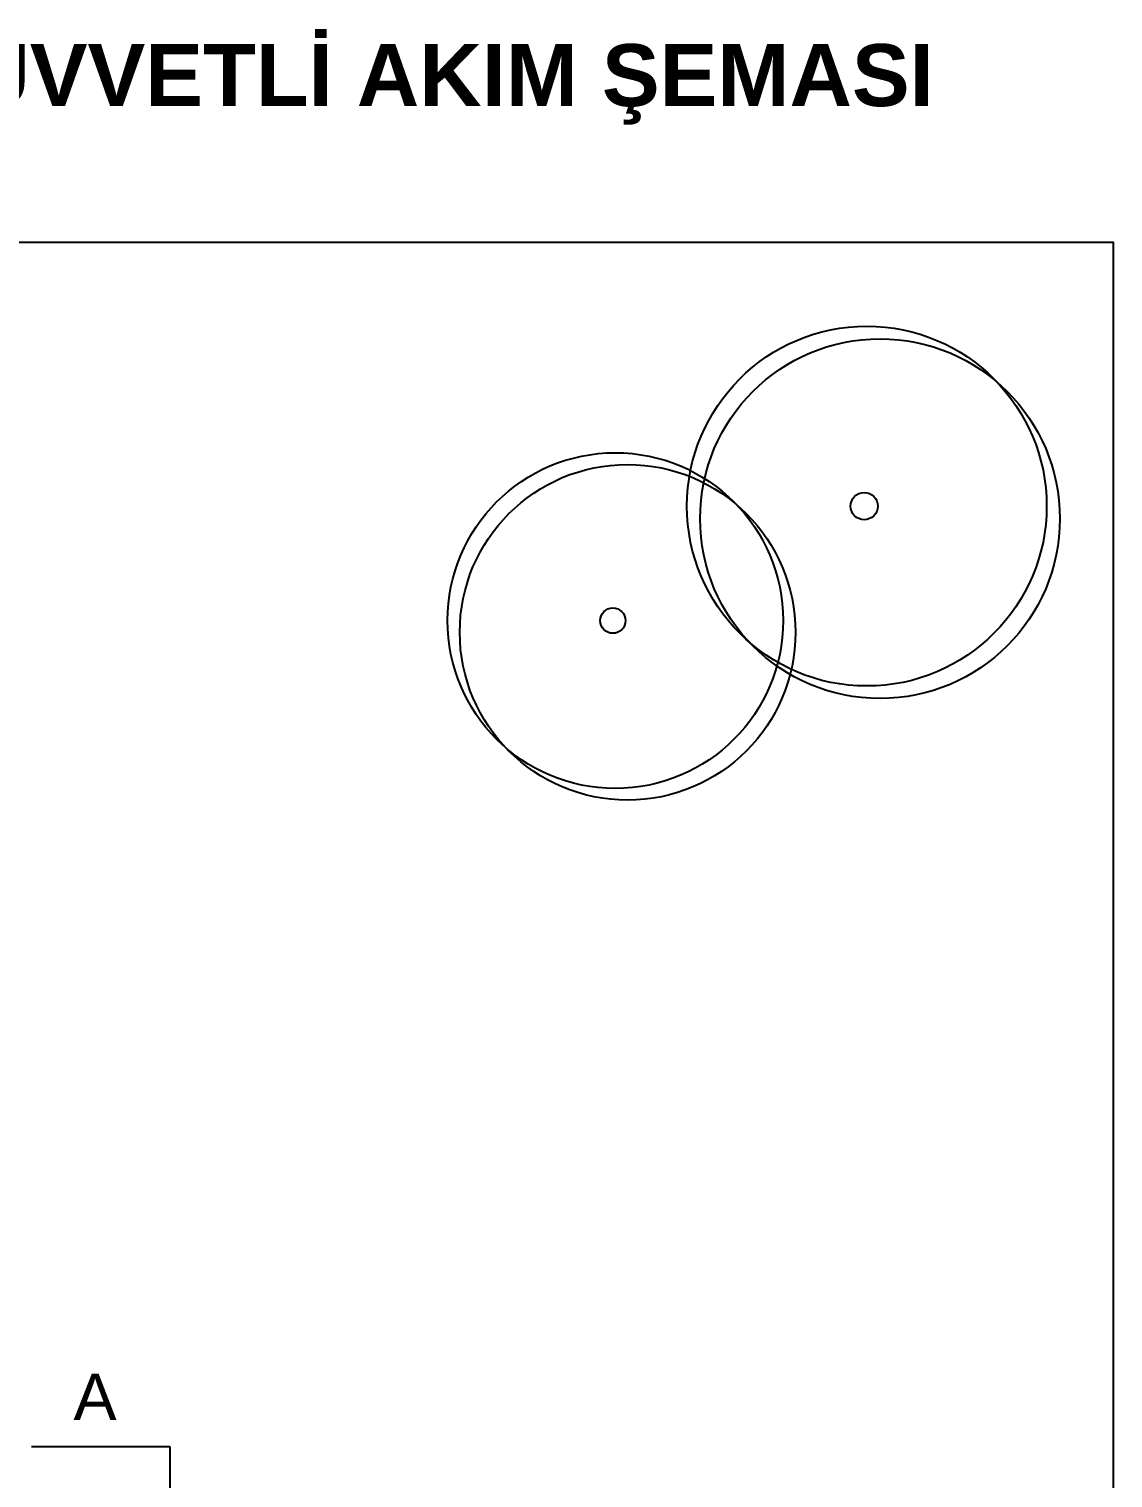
# Model space of a CAD drawing. Header units: millimetres. Extents: x 154 to 5560, y 36 to 724.
# Drawn here: x 1810.9 to 1985.9, y 476.6 to 710.5 of the extents above; entities that cross this region are included whole.
import ezdxf

# ---------------------------------------------------------------- set-up
doc = ezdxf.new("R2010")
doc.units = ezdxf.units.MM
doc.layers.add('KUVVETLİ AKIM', color=90, linetype='Continuous')
doc.layers.add('MİMARİ PLAN', color=8, linetype='Continuous')
doc.styles.get("Standard").update_dxf_attribs({"font": 'arial.ttf'})

# ---------------------------------------------------------------- blocks, each defined once
blk = doc.blocks.new('ARPLS508')
for centre in [(0.0111, 0.0033), (0.0456, -0.0295)]:
    blk.add_circle(centre, 0.4705)
at = {"color": 42}
blk.add_circle((0.0042, 0.0033), 0.0355, dxfattribs=at)

msp = doc.modelspace()

# ---------------------------------------------------------------- linework, layer by layer
at = {"layer": 'MİMARİ PLAN'}
for p, q in [((1833.732, 481.642), (1811.337, 481.642)), ((1833.732, 392.338), (1833.732, 481.642))]:
    msp.add_line(p, q, dxfattribs=at)
msp.add_lwpolyline([(1985.895, 62.683), (1684.701, 62.683), (1684.701, 676.042), (1985.895, 676.042), (1985.895, 62.683)], dxfattribs=at)

# ---------------------------------------------------------------- block references
for p, xscale, yscale, zscale in [((1945.471, 633.255), 61.69249080432581, 61.69249080432581, 61.69249080432581), ((1904.918, 614.791), 57.56971361210397, 57.56971361210397, 57.56971361210397)]:
    msp.add_blockref('ARPLS508', p, dxfattribs=dict(at, xscale=xscale, yscale=yscale, zscale=zscale))

# ---------------------------------------------------------------- texts
at = {"layer": 'KUVVETLİ AKIM', "insert": (1710.954, 708.005), "char_height": 10, "attachment_point": 1}
msp.add_mtext_dynamic_manual_height_columns('{\\fArial|b1|i0|c162|p34;ZEMİN KAT KUVVETLİ AKIM ŞEMASI}', width=295.02772, gutter_width=20, heights=[0], dxfattribs=at)
at = {"layer": 'MİMARİ PLAN', "insert": (1818.102, 493.455), "char_height": 7.48, "attachment_point": 1}
msp.add_mtext_dynamic_manual_height_columns('A', width=40.03312, gutter_width=311.666, heights=[0], dxfattribs=at)

doc.saveas('drawing.dxf')
